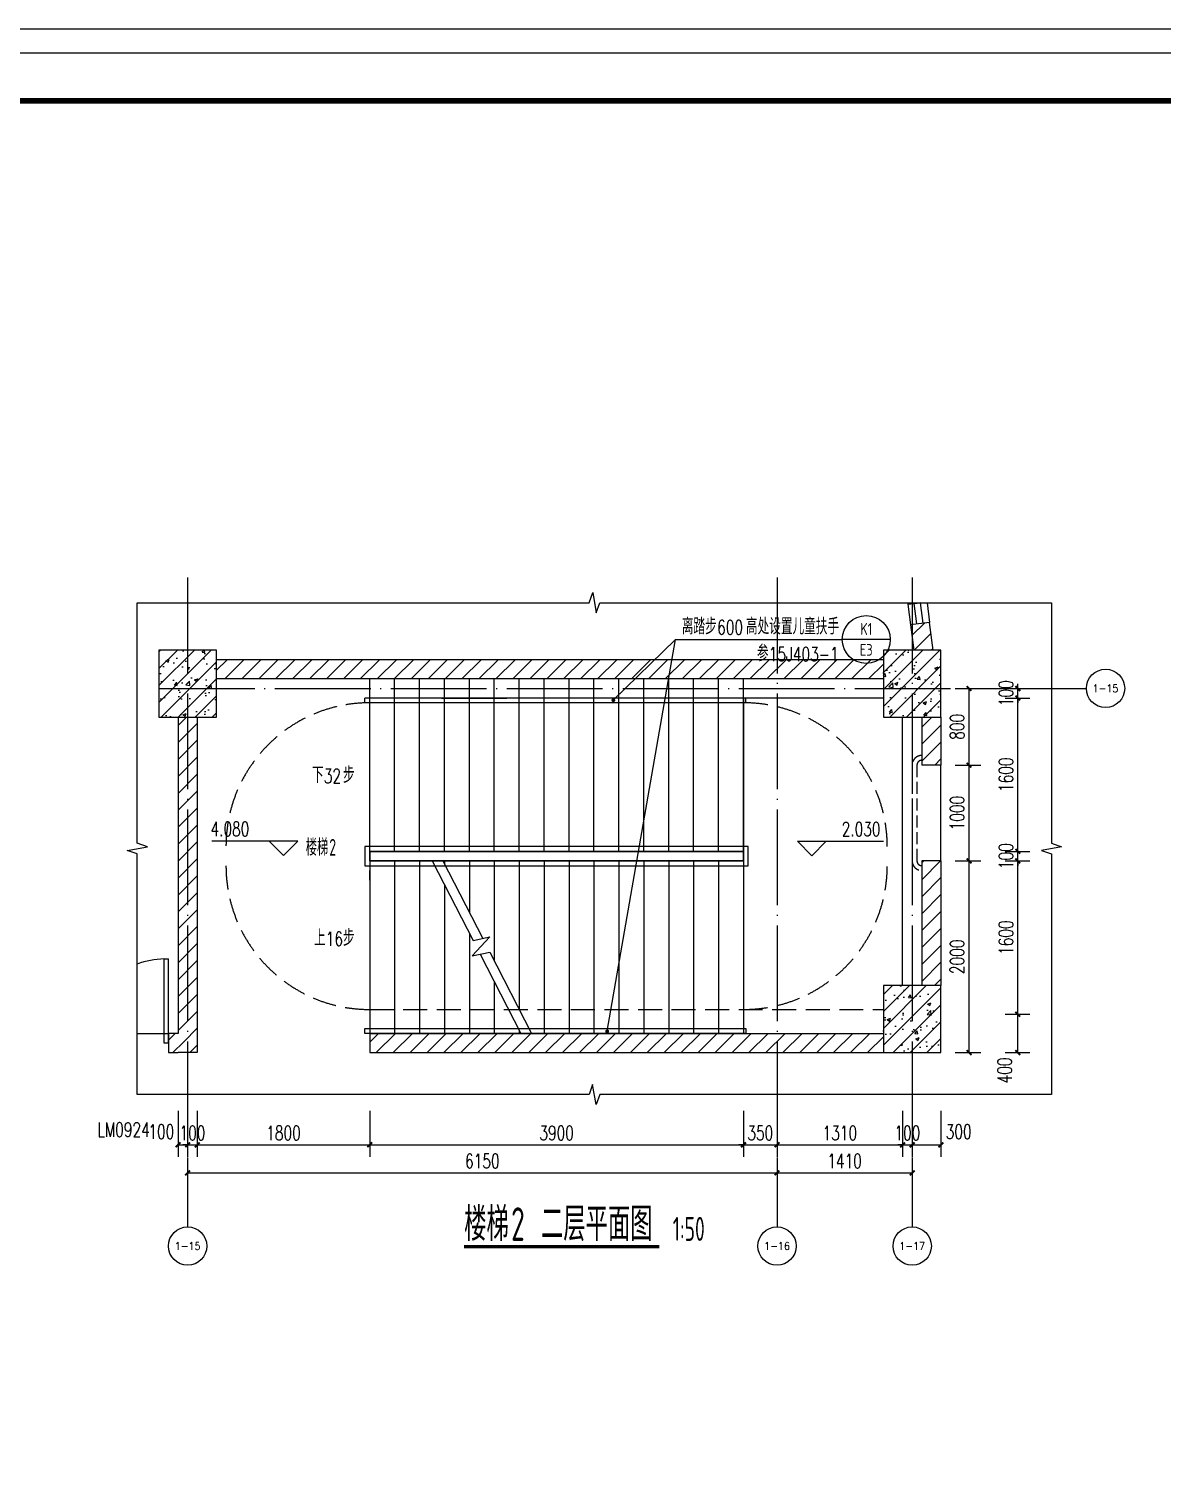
# Model space of a CAD drawing. Header units: millimetres. Extents: x -1048436 to -185795, y -983427 to 400387.
# Drawn here: x -566095 to -554272, y -673750 to -658650 of the extents above; entities that cross this region are included whole.
import ezdxf
from ezdxf.enums import TextEntityAlignment as Align

# ---------------------------------------------------------------- set-up
doc = ezdxf.new("R2010")
doc.units = ezdxf.units.MM
doc.header["$LTSCALE"] = 500
for name, pattern in [('( Dashed )', [0.75, 0.5, -0.25]), ('DASH', [0.35, 0.25, -0.1]), ('DOTE', [2.42, 2, -0.2, 0.02, -0.2])]:
    doc.linetypes.add(name, pattern=pattern)
for name, color, linetype in [('C-SHET-TTLB', 11, 'Continuous'), ('COLUMN', 254, 'Continuous'), ('DIM_LEAD', 3, 'Continuous'), ('DIM_SYMB', 3, 'Continuous'), ('PUB_DIM', 3, 'Continuous'), ('PUB_HATCH', 8, 'Continuous'), ('PUB_TEXT', 7, 'Continuous'), ('STAIR', 2, 'Continuous'), ('WINDOW', 4, 'Continuous'), ('建-填充', 9, 'Continuous'), ('建-墙', 254, 'Continuous'), ('建-文字', 4, 'Continuous'), ('建-楼梯-扶手栏杆', 3, 'Continuous'), ('建-符号', 13, 'Continuous'), ('建-符号-门编号', 13, 'Continuous'), ('建-轴线', 16, 'DOTE'), ('建-门扇', 32, 'Continuous')]:
    doc.layers.add(name, color=color, linetype=linetype)
doc.styles.add('_TCH_AXIS', font='COMPLEX', dxfattribs={"bigfont": 'GBCBIG'})
doc.styles.add('_TCH_DIM', font='SIMPLEX', dxfattribs={"bigfont": 'GBCBIG'})
doc.styles.add('_TCH_DIM_T3', font='SIMPLEX', dxfattribs={"width": 0.705882, "bigfont": 'GBCBIG'})
doc.styles.add('_TCH_WINDOW', font='SIMPLEX', dxfattribs={"height": 3.5, "bigfont": 'GBCBIG'})
doc.styles.add('ECADI', font='hzs.shx', dxfattribs={"width": 0.7, "bigfont": 'hztxt.shx'})
doc.styles.add('XD2008', font='xd-hzs.shx', dxfattribs={"width": 0.7, "bigfont": 'xd-hztxt.shx'})
doc.dimstyles.new('_TCH_ARCH&&50', dxfattribs={"dimtxt": 148.75, "dimasz": 50, "dimexe": 125, "dimexo": 150, "dimgap": 50, "dimtad": 1, "dimdec": 0, "dimzin": 0, "dimdsep": 46, "dimtxsty": '_TCH_DIM_T3', "dimblk": 'ARCHTICK', "dimcen": 0.09, "dimclrt": 7, "dimazin": 2, "dimtfac": 1, "dimtdec": 0, "dimtix": 1, "dimtmove": 2, "dimatfit": 3, "dimldrblk": 'ARCHTICK', "dimfxl": 1, "dimtolj": 1, "dimtzin": 0, "dimarcsym": 0})
pattern_1 = [(45, (0, 89.76), (-88.388383, 88.388383), [])]
pattern_2 = [(45, (0, 0), (-88.388348, 88.388348), []), (50, (0, 0), (358.63009, -31.37607), [37.5, -412.5]), (355, (0, 0), (-69.37567, 376.09607), [30, -330]), (100.4514, (29.9, -2.6), (289.25469, 344.71977), [31.8701, -350.57106]), (46.1842, (0, 100), (533.62052, -82.7595), [56.25, -618.75]), (96.6356, (44.47, 93.1), (467.33135, 487.05894), [47.80514, -525.8565]), (351.1842, (0, 100), (467.33097, 487.0593), [45, -495]), (21, (50, 75), (298.45353, -201.30945), [37.5, -412.5]), (326, (50, 75), (121.65767, 362.57502), [30, -330]), (71.4514, (74.87, 58.22), (420.11131, 161.26525), [31.8701, -350.57106]), (37.5, (0, 0), (6.079928, 166.446927), [0, -326, 0, -335, 0, -331.25]), (7.5, (0, 0), (131.53477, 197.205856), [0, -191, 0, -318.5, 0, -126.25]), (327.5, (-111.5, 0), (266.911218, -11.277436), [0, -125, 0, -390, 0, -517.5]), (317.5, (-161.5, 0), (291.593085, 50.05249), [0, -162.5, 0, -259, 0, -367.5])]

# ---------------------------------------------------------------- blocks, each defined once
blk = doc.blocks.new('集团图框A1')
at = {"layer": 'C-SHET-TTLB'}
for points in [[(1095.85, -95.53), (1095.85, -699.53), (244.85, -699.53), (244.85, -95.53)], [(1090.85, -100.53), (1090.85, -694.53), (249.85, -694.53), (249.85, -100.53)]]:
    blk.add_lwpolyline(points, close=True, dxfattribs=at)
at = {"layer": 'C-SHET-TTLB', "const_width": 1.2}
blk.add_lwpolyline([(268.25, -110.53), (1080.85, -110.53), (1080.85, -684.53), (268.25, -684.53)], close=True, dxfattribs=at)
at = {"color": 2, "style": 'ECADI', "width": 0.7}
for tag, p in [('序号1', (1009.72, -381.88)), ('记要1', (1037.92, -381.9)), ('日期1', (1073.26, -381.71)), ('序号2', (1009.72, -387.77)), ('记要2', (1037.92, -387.79)), ('日期2', (1073.26, -387.6)), ('序号3', (1009.72, -393.63)), ('记要3', (1037.92, -393.65)), ('日期3', (1073.26, -393.46)), ('序号4', (1009.72, -399.51)), ('记要4', (1037.92, -399.53)), ('日期4', (1073.26, -399.35)), ('合作设计单位', (1042.53, -542.75)), ('审定人', (1041.84, -561.74)), ('审核人', (1041.84, -571.23)), ('设计总负责人', (1041.84, -580.99)), ('专业负责人', (1041.84, -591.72)), ('校对人', (1041.84, -601.96)), ('设计人', (1041.84, -611.83)), ('建设单位上', (1044.38, -619.93)), ('建设单位中', (1044.38, -623.89)), ('建设单位下', (1044.38, -627.74)), ('项目名称上', (1044.35, -632.3)), ('项目名称中', (1044.35, -636.38)), ('项目名称下', (1044.35, -640.33)), ('子项', (1043.59, -646.93)), ('图名上', (1044.47, -653.59)), ('图名中', (1044.47, -657.5)), ('图名下', (1044.47, -661.62)), ('工程编号', (1027.1, -667.58)), ('阶段', (1063.92, -667.61)), ('比例', (1025.96, -674.19)), ('专业', (1063.72, -673.97)), ('日期', (1026.1, -680.73)), ('图别、图号', (1066.05, -680.84))]:
    blk.add_attdef(tag, text='', height=3.5, dxfattribs=at).set_placement(p, align=Align.MIDDLE)
blk = doc.blocks.new('A1')
blk.add_blockref('集团图框A1', (-609654.51, -640037.88))
blk = doc.blocks.new('_ArchTick')
at = {"color": 0, "linetype": 'ByBlock', "const_width": 0.4}
blk.add_lwpolyline([(-0.5, -0.5), (0.5, 0.5)], dxfattribs=at)
blk = doc.blocks.new('*D256')
at = {"layer": 'Defpoints', "color": 0, "transparency": 16777216}
for p in [(-556579, -665532), (-556286, -665532), (-556579, -666332)]:
    blk.add_point(p, dxfattribs=at)
at = {"layer": 'PUB_DIM', "color": 0, "lineweight": -2, "transparency": 16777216}
for p, q in [((-556429, -665532), (-556161, -665532)), ((-556286, -666332), (-556286, -665532)), ((-556429, -666332), (-556161, -666332))]:
    blk.add_line(p, q, dxfattribs=at)
at = {"layer": 'PUB_DIM', "color": 0, "lineweight": -2, "transparency": 16777216, "xscale": 50, "yscale": 50, "zscale": 50}
for p, rotation in [((-556286, -665532), 90), ((-556286, -666332), 270)]:
    blk.add_blockref('_ArchTick', p, dxfattribs=dict(at, rotation=rotation))
at = {"layer": 'PUB_DIM', "color": 7, "transparency": 16777216, "insert": (-556410, -665932), "char_height": 148.8, "attachment_point": 5, "rotation": 90, "style": '_TCH_DIM_T3'}
blk.add_mtext('\\A1;800', dxfattribs=at)
blk = doc.blocks.new('*D257')
at = {"layer": 'Defpoints', "color": 0, "transparency": 16777216}
for p in [(-556579, -666332), (-556286, -666332), (-556579, -667332)]:
    blk.add_point(p, dxfattribs=at)
at = {"layer": 'PUB_DIM', "color": 0, "lineweight": -2, "transparency": 16777216}
for p, q in [((-556429, -666332), (-556161, -666332)), ((-556286, -667332), (-556286, -666332)), ((-556429, -667332), (-556161, -667332))]:
    blk.add_line(p, q, dxfattribs=at)
at = {"layer": 'PUB_DIM', "color": 0, "lineweight": -2, "transparency": 16777216, "xscale": 50, "yscale": 50, "zscale": 50}
for p, rotation in [((-556286, -666332), 90), ((-556286, -667332), 270)]:
    blk.add_blockref('_ArchTick', p, dxfattribs=dict(at, rotation=rotation))
at = {"layer": 'PUB_DIM', "color": 7, "transparency": 16777216, "insert": (-556410, -666832), "char_height": 148.8, "attachment_point": 5, "rotation": 90, "style": '_TCH_DIM_T3'}
blk.add_mtext('\\A1;1000', dxfattribs=at)
blk = doc.blocks.new('*D258')
at = {"layer": 'Defpoints', "color": 0, "transparency": 16777216}
for p in [(-556579, -667332), (-556286, -667332), (-556579, -669332)]:
    blk.add_point(p, dxfattribs=at)
at = {"layer": 'PUB_DIM', "color": 0, "lineweight": -2, "transparency": 16777216}
for p, q in [((-556429, -667332), (-556161, -667332)), ((-556286, -669332), (-556286, -667332)), ((-556429, -669332), (-556161, -669332))]:
    blk.add_line(p, q, dxfattribs=at)
at = {"layer": 'PUB_DIM', "color": 0, "lineweight": -2, "transparency": 16777216, "xscale": 50, "yscale": 50, "zscale": 50}
for p, rotation in [((-556286, -667332), 90), ((-556286, -669332), 270)]:
    blk.add_blockref('_ArchTick', p, dxfattribs=dict(at, rotation=rotation))
at = {"layer": 'PUB_DIM', "color": 7, "transparency": 16777216, "insert": (-556410, -668332), "char_height": 148.8, "attachment_point": 5, "rotation": 90, "style": '_TCH_DIM_T3'}
blk.add_mtext('\\A1;2000', dxfattribs=at)
blk = doc.blocks.new('*D2643')
at = {"layer": 'Defpoints', "color": 0, "transparency": 16777216}
for p in [(-564439, -670361), (-558289, -670361), (-558289, -670587)]:
    blk.add_point(p, dxfattribs=at)
at = {"layer": 'PUB_DIM', "color": 0, "lineweight": -2, "transparency": 16777216}
for p, q in [((-564439, -670511), (-564439, -670712)), ((-564439, -670587), (-558289, -670587)), ((-558289, -670511), (-558289, -670712))]:
    blk.add_line(p, q, dxfattribs=at)
at = {"layer": 'PUB_DIM', "color": 0, "lineweight": -2, "transparency": 16777216, "xscale": 50, "yscale": 50, "zscale": 50, "rotation": 180}
blk.add_blockref('_ArchTick', (-564439, -670587), dxfattribs=at)
at = {"layer": 'PUB_DIM', "color": 0, "lineweight": -2, "transparency": 16777216, "xscale": 50, "yscale": 50, "zscale": 50}
blk.add_blockref('_ArchTick', (-558289, -670587), dxfattribs=at)
at = {"layer": 'PUB_DIM', "color": 7, "transparency": 16777216, "insert": (-561364, -670463), "char_height": 148.8, "attachment_point": 5, "style": '_TCH_DIM_T3'}
blk.add_mtext('\\A1;6150', dxfattribs=at)
blk = doc.blocks.new('*D2644')
at = {"layer": 'Defpoints', "color": 0, "transparency": 16777216}
for p in [(-558289, -670361), (-556879, -670361), (-556879, -670587)]:
    blk.add_point(p, dxfattribs=at)
at = {"layer": 'PUB_DIM', "color": 0, "lineweight": -2, "transparency": 16777216}
for p, q in [((-558289, -670511), (-558289, -670712)), ((-558289, -670587), (-556879, -670587)), ((-556879, -670511), (-556879, -670712))]:
    blk.add_line(p, q, dxfattribs=at)
at = {"layer": 'PUB_DIM', "color": 0, "lineweight": -2, "transparency": 16777216, "xscale": 50, "yscale": 50, "zscale": 50, "rotation": 180}
blk.add_blockref('_ArchTick', (-558289, -670587), dxfattribs=at)
at = {"layer": 'PUB_DIM', "color": 0, "lineweight": -2, "transparency": 16777216, "xscale": 50, "yscale": 50, "zscale": 50}
blk.add_blockref('_ArchTick', (-556879, -670587), dxfattribs=at)
at = {"layer": 'PUB_DIM', "color": 7, "transparency": 16777216, "insert": (-557584, -670463), "char_height": 148.8, "attachment_point": 5, "style": '_TCH_DIM_T3'}
blk.add_mtext('\\A1;1410', dxfattribs=at)
blk = doc.blocks.new('*D2645')
at = {"layer": 'Defpoints', "color": 0, "transparency": 16777216}
for p in [(-564539, -669788), (-564439, -669788), (-564439, -670294)]:
    blk.add_point(p, dxfattribs=at)
at = {"layer": 'PUB_DIM', "color": 0, "lineweight": -2, "transparency": 16777216}
for p, q in [((-564539, -669938), (-564539, -670419)), ((-564439, -669938), (-564439, -670419)), ((-564539, -670294), (-564439, -670294))]:
    blk.add_line(p, q, dxfattribs=at)
at = {"layer": 'PUB_DIM', "color": 0, "lineweight": -2, "transparency": 16777216, "xscale": 50, "yscale": 50, "zscale": 50, "rotation": 180}
blk.add_blockref('_ArchTick', (-564539, -670294), dxfattribs=at)
at = {"layer": 'PUB_DIM', "color": 0, "lineweight": -2, "transparency": 16777216, "xscale": 50, "yscale": 50, "zscale": 50}
blk.add_blockref('_ArchTick', (-564439, -670294), dxfattribs=at)
at = {"layer": 'PUB_DIM', "color": 7, "transparency": 16777216, "insert": (-564714, -670157), "char_height": 148.8, "attachment_point": 5, "style": '_TCH_DIM_T3'}
blk.add_mtext('\\A1;100', dxfattribs=at)
blk = doc.blocks.new('*D2646')
at = {"layer": 'Defpoints', "color": 0, "transparency": 16777216}
for p in [(-564439, -669788), (-564339, -669788), (-564339, -670294)]:
    blk.add_point(p, dxfattribs=at)
at = {"layer": 'PUB_DIM', "color": 0, "lineweight": -2, "transparency": 16777216}
for p, q in [((-564439, -669938), (-564439, -670419)), ((-564339, -669938), (-564339, -670419)), ((-564439, -670294), (-564489, -670294)), ((-564439, -670294), (-564339, -670294)), ((-564339, -670294), (-564289, -670294))]:
    blk.add_line(p, q, dxfattribs=at)
at = {"layer": 'PUB_DIM', "color": 0, "lineweight": -2, "transparency": 16777216, "xscale": 50, "yscale": 50, "zscale": 50}
blk.add_blockref('_ArchTick', (-564439, -670294), dxfattribs=at)
at = {"layer": 'PUB_DIM', "color": 0, "lineweight": -2, "transparency": 16777216, "xscale": 50, "yscale": 50, "zscale": 50, "rotation": 180}
blk.add_blockref('_ArchTick', (-564339, -670294), dxfattribs=at)
at = {"layer": 'PUB_DIM', "color": 7, "transparency": 16777216, "insert": (-564389, -670170), "char_height": 148.8, "attachment_point": 5, "style": '_TCH_DIM_T3'}
blk.add_mtext('\\A1;100', dxfattribs=at)
blk = doc.blocks.new('*D2647')
at = {"layer": 'Defpoints', "color": 0, "transparency": 16777216}
for p in [(-564339, -669788), (-562539, -669788), (-562539, -670294)]:
    blk.add_point(p, dxfattribs=at)
at = {"layer": 'PUB_DIM', "color": 0, "lineweight": -2, "transparency": 16777216}
for p, q in [((-564339, -669938), (-564339, -670419)), ((-562539, -669938), (-562539, -670419)), ((-564339, -670294), (-562539, -670294))]:
    blk.add_line(p, q, dxfattribs=at)
at = {"layer": 'PUB_DIM', "color": 0, "lineweight": -2, "transparency": 16777216, "xscale": 50, "yscale": 50, "zscale": 50, "rotation": 180}
blk.add_blockref('_ArchTick', (-564339, -670294), dxfattribs=at)
at = {"layer": 'PUB_DIM', "color": 0, "lineweight": -2, "transparency": 16777216, "xscale": 50, "yscale": 50, "zscale": 50}
blk.add_blockref('_ArchTick', (-562539, -670294), dxfattribs=at)
at = {"layer": 'PUB_DIM', "color": 7, "transparency": 16777216, "insert": (-563439, -670170), "char_height": 148.8, "attachment_point": 5, "style": '_TCH_DIM_T3'}
blk.add_mtext('\\A1;1800', dxfattribs=at)
blk = doc.blocks.new('*D2648')
at = {"layer": 'Defpoints', "color": 0, "transparency": 16777216}
for p in [(-562539, -669788), (-558639, -669788), (-558639, -670294)]:
    blk.add_point(p, dxfattribs=at)
at = {"layer": 'PUB_DIM', "color": 0, "lineweight": -2, "transparency": 16777216}
for p, q in [((-562539, -669938), (-562539, -670419)), ((-558639, -669938), (-558639, -670419)), ((-562539, -670294), (-558639, -670294))]:
    blk.add_line(p, q, dxfattribs=at)
at = {"layer": 'PUB_DIM', "color": 0, "lineweight": -2, "transparency": 16777216, "xscale": 50, "yscale": 50, "zscale": 50, "rotation": 180}
blk.add_blockref('_ArchTick', (-562539, -670294), dxfattribs=at)
at = {"layer": 'PUB_DIM', "color": 0, "lineweight": -2, "transparency": 16777216, "xscale": 50, "yscale": 50, "zscale": 50}
blk.add_blockref('_ArchTick', (-558639, -670294), dxfattribs=at)
at = {"layer": 'PUB_DIM', "color": 7, "transparency": 16777216, "insert": (-560589, -670170), "char_height": 148.8, "attachment_point": 5, "style": '_TCH_DIM_T3'}
blk.add_mtext('\\A1;3900', dxfattribs=at)
blk = doc.blocks.new('*D2649')
at = {"layer": 'Defpoints', "color": 0, "transparency": 16777216}
for p in [(-558639, -669788), (-558289, -669788), (-558289, -670294)]:
    blk.add_point(p, dxfattribs=at)
at = {"layer": 'PUB_DIM', "color": 0, "lineweight": -2, "transparency": 16777216}
for p, q in [((-558639, -669938), (-558639, -670419)), ((-558289, -669938), (-558289, -670419)), ((-558639, -670294), (-558689, -670294)), ((-558639, -670294), (-558289, -670294)), ((-558289, -670294), (-558239, -670294))]:
    blk.add_line(p, q, dxfattribs=at)
at = {"layer": 'PUB_DIM', "color": 0, "lineweight": -2, "transparency": 16777216, "xscale": 50, "yscale": 50, "zscale": 50}
blk.add_blockref('_ArchTick', (-558639, -670294), dxfattribs=at)
at = {"layer": 'PUB_DIM', "color": 0, "lineweight": -2, "transparency": 16777216, "xscale": 50, "yscale": 50, "zscale": 50, "rotation": 180}
blk.add_blockref('_ArchTick', (-558289, -670294), dxfattribs=at)
at = {"layer": 'PUB_DIM', "color": 7, "transparency": 16777216, "insert": (-558464, -670170), "char_height": 148.8, "attachment_point": 5, "style": '_TCH_DIM_T3'}
blk.add_mtext('\\A1;350', dxfattribs=at)
blk = doc.blocks.new('*D2650')
at = {"layer": 'Defpoints', "color": 0, "transparency": 16777216}
for p in [(-558289, -669788), (-556979, -669788), (-556979, -670294)]:
    blk.add_point(p, dxfattribs=at)
at = {"layer": 'PUB_DIM', "color": 0, "lineweight": -2, "transparency": 16777216}
for p, q in [((-558289, -669938), (-558289, -670419)), ((-556979, -669938), (-556979, -670419)), ((-558289, -670294), (-556979, -670294))]:
    blk.add_line(p, q, dxfattribs=at)
at = {"layer": 'PUB_DIM', "color": 0, "lineweight": -2, "transparency": 16777216, "xscale": 50, "yscale": 50, "zscale": 50, "rotation": 180}
blk.add_blockref('_ArchTick', (-558289, -670294), dxfattribs=at)
at = {"layer": 'PUB_DIM', "color": 0, "lineweight": -2, "transparency": 16777216, "xscale": 50, "yscale": 50, "zscale": 50}
blk.add_blockref('_ArchTick', (-556979, -670294), dxfattribs=at)
at = {"layer": 'PUB_DIM', "color": 7, "transparency": 16777216, "insert": (-557634, -670170), "char_height": 148.8, "attachment_point": 5, "style": '_TCH_DIM_T3'}
blk.add_mtext('\\A1;1310', dxfattribs=at)
blk = doc.blocks.new('*D2651')
at = {"layer": 'Defpoints', "color": 0, "transparency": 16777216}
for p in [(-556979, -669788), (-556879, -669788), (-556879, -670294)]:
    blk.add_point(p, dxfattribs=at)
at = {"layer": 'PUB_DIM', "color": 0, "lineweight": -2, "transparency": 16777216}
for p, q in [((-556979, -669938), (-556979, -670419)), ((-556879, -669938), (-556879, -670419)), ((-556979, -670294), (-557029, -670294)), ((-556979, -670294), (-556879, -670294)), ((-556879, -670294), (-556829, -670294))]:
    blk.add_line(p, q, dxfattribs=at)
at = {"layer": 'PUB_DIM', "color": 0, "lineweight": -2, "transparency": 16777216, "xscale": 50, "yscale": 50, "zscale": 50}
blk.add_blockref('_ArchTick', (-556979, -670294), dxfattribs=at)
at = {"layer": 'PUB_DIM', "color": 0, "lineweight": -2, "transparency": 16777216, "xscale": 50, "yscale": 50, "zscale": 50, "rotation": 180}
blk.add_blockref('_ArchTick', (-556879, -670294), dxfattribs=at)
at = {"layer": 'PUB_DIM', "color": 7, "transparency": 16777216, "insert": (-556929, -670170), "char_height": 148.8, "attachment_point": 5, "style": '_TCH_DIM_T3'}
blk.add_mtext('\\A1;100', dxfattribs=at)
blk = doc.blocks.new('*D2652')
at = {"layer": 'Defpoints', "color": 0, "transparency": 16777216}
for p in [(-556879, -669788), (-556579, -669788), (-556579, -670294)]:
    blk.add_point(p, dxfattribs=at)
at = {"layer": 'PUB_DIM', "color": 0, "lineweight": -2, "transparency": 16777216}
for p, q in [((-556879, -669938), (-556879, -670419)), ((-556579, -669938), (-556579, -670419)), ((-556879, -670294), (-556579, -670294))]:
    blk.add_line(p, q, dxfattribs=at)
at = {"layer": 'PUB_DIM', "color": 0, "lineweight": -2, "transparency": 16777216, "xscale": 50, "yscale": 50, "zscale": 50, "rotation": 180}
blk.add_blockref('_ArchTick', (-556879, -670294), dxfattribs=at)
at = {"layer": 'PUB_DIM', "color": 0, "lineweight": -2, "transparency": 16777216, "xscale": 50, "yscale": 50, "zscale": 50}
blk.add_blockref('_ArchTick', (-556579, -670294), dxfattribs=at)
at = {"layer": 'PUB_DIM', "color": 7, "transparency": 16777216, "insert": (-556394, -670157), "char_height": 148.8, "attachment_point": 5, "style": '_TCH_DIM_T3'}
blk.add_mtext('\\A1;300', dxfattribs=at)
blk = doc.blocks.new('*D2653')
at = {"layer": 'Defpoints', "color": 0, "transparency": 16777216}
for p in [(-556058, -665532), (-555777, -665532), (-556058, -665632)]:
    blk.add_point(p, dxfattribs=at)
at = {"layer": 'PUB_DIM', "color": 0, "lineweight": -2, "transparency": 16777216}
for p, q in [((-555908, -665532), (-555652, -665532)), ((-555777, -665532), (-555777, -665482)), ((-555777, -665632), (-555777, -665532)), ((-555908, -665632), (-555652, -665632)), ((-555777, -665632), (-555777, -665682))]:
    blk.add_line(p, q, dxfattribs=at)
at = {"layer": 'PUB_DIM', "color": 0, "lineweight": -2, "transparency": 16777216, "xscale": 50, "yscale": 50, "zscale": 50}
for p, rotation in [((-555777, -665532), 270), ((-555777, -665632), 90)]:
    blk.add_blockref('_ArchTick', p, dxfattribs=dict(at, rotation=rotation))
at = {"layer": 'PUB_DIM', "color": 7, "transparency": 16777216, "insert": (-555901, -665582), "char_height": 148.8, "attachment_point": 5, "rotation": 90, "style": '_TCH_DIM_T3'}
blk.add_mtext('\\A1;100', dxfattribs=at)
blk = doc.blocks.new('*D2654')
at = {"layer": 'Defpoints', "color": 0, "transparency": 16777216}
for p in [(-556058, -665632), (-555777, -665632), (-556058, -667232)]:
    blk.add_point(p, dxfattribs=at)
at = {"layer": 'PUB_DIM', "color": 0, "lineweight": -2, "transparency": 16777216}
for p, q in [((-555908, -665632), (-555652, -665632)), ((-555777, -667232), (-555777, -665632)), ((-555908, -667232), (-555652, -667232))]:
    blk.add_line(p, q, dxfattribs=at)
at = {"layer": 'PUB_DIM', "color": 0, "lineweight": -2, "transparency": 16777216, "xscale": 50, "yscale": 50, "zscale": 50}
for p, rotation in [((-555777, -665632), 90), ((-555777, -667232), 270)]:
    blk.add_blockref('_ArchTick', p, dxfattribs=dict(at, rotation=rotation))
at = {"layer": 'PUB_DIM', "color": 7, "transparency": 16777216, "insert": (-555901, -666432), "char_height": 148.8, "attachment_point": 5, "rotation": 90, "style": '_TCH_DIM_T3'}
blk.add_mtext('\\A1;1600', dxfattribs=at)
blk = doc.blocks.new('*D2655')
at = {"layer": 'Defpoints', "color": 0, "transparency": 16777216}
for p in [(-556058, -667232), (-555777, -667232), (-556058, -667332)]:
    blk.add_point(p, dxfattribs=at)
at = {"layer": 'PUB_DIM', "color": 0, "lineweight": -2, "transparency": 16777216}
for p, q in [((-555908, -667232), (-555652, -667232)), ((-555777, -667232), (-555777, -667182)), ((-555777, -667332), (-555777, -667232)), ((-555908, -667332), (-555652, -667332)), ((-555777, -667332), (-555777, -667382))]:
    blk.add_line(p, q, dxfattribs=at)
at = {"layer": 'PUB_DIM', "color": 0, "lineweight": -2, "transparency": 16777216, "xscale": 50, "yscale": 50, "zscale": 50}
for p, rotation in [((-555777, -667232), 270), ((-555777, -667332), 90)]:
    blk.add_blockref('_ArchTick', p, dxfattribs=dict(at, rotation=rotation))
at = {"layer": 'PUB_DIM', "color": 7, "transparency": 16777216, "insert": (-555901, -667282), "char_height": 148.8, "attachment_point": 5, "rotation": 90, "style": '_TCH_DIM_T3'}
blk.add_mtext('\\A1;100', dxfattribs=at)
blk = doc.blocks.new('*D2656')
at = {"layer": 'Defpoints', "color": 0, "transparency": 16777216}
for p in [(-556058, -667332), (-555777, -667332), (-556058, -668932)]:
    blk.add_point(p, dxfattribs=at)
at = {"layer": 'PUB_DIM', "color": 0, "lineweight": -2, "transparency": 16777216}
for p, q in [((-555908, -667332), (-555652, -667332)), ((-555777, -668932), (-555777, -667332)), ((-555908, -668932), (-555652, -668932))]:
    blk.add_line(p, q, dxfattribs=at)
at = {"layer": 'PUB_DIM', "color": 0, "lineweight": -2, "transparency": 16777216, "xscale": 50, "yscale": 50, "zscale": 50}
for p, rotation in [((-555777, -667332), 90), ((-555777, -668932), 270)]:
    blk.add_blockref('_ArchTick', p, dxfattribs=dict(at, rotation=rotation))
at = {"layer": 'PUB_DIM', "color": 7, "transparency": 16777216, "insert": (-555901, -668132), "char_height": 148.8, "attachment_point": 5, "rotation": 90, "style": '_TCH_DIM_T3'}
blk.add_mtext('\\A1;1600', dxfattribs=at)
blk = doc.blocks.new('*D2657')
at = {"layer": 'Defpoints', "color": 0, "transparency": 16777216}
for p in [(-556058, -668932), (-555777, -668932), (-556058, -669332)]:
    blk.add_point(p, dxfattribs=at)
at = {"layer": 'PUB_DIM', "color": 0, "lineweight": -2, "transparency": 16777216}
for p, q in [((-555908, -668932), (-555652, -668932)), ((-555777, -669332), (-555777, -668932)), ((-555908, -669332), (-555652, -669332))]:
    blk.add_line(p, q, dxfattribs=at)
at = {"layer": 'PUB_DIM', "color": 0, "lineweight": -2, "transparency": 16777216, "xscale": 50, "yscale": 50, "zscale": 50}
for p, rotation in [((-555777, -668932), 90), ((-555777, -669332), 270)]:
    blk.add_blockref('_ArchTick', p, dxfattribs=dict(at, rotation=rotation))
at = {"layer": 'PUB_DIM', "color": 7, "transparency": 16777216, "insert": (-555914, -669517), "char_height": 148.8, "attachment_point": 5, "rotation": 90, "style": '_TCH_DIM_T3'}
blk.add_mtext('\\A1;400', dxfattribs=at)

msp = doc.modelspace()

# ---------------------------------------------------------------- hatches: boundary and pattern name
at = {"layer": 'PUB_HATCH'}
h = msp.add_hatch(dxfattribs=at)
h.set_pattern_fill('钢筋混凝土', color=256, scale=50, style=0)
h.set_pattern_definition(pattern_2)
h.paths.add_polyline_path([(-564739.1, -665131.5), (-564739.1, -665831.5), (-564139.1, -665831.5), (-564139.1, -665131.5)])
h = msp.add_hatch(dxfattribs=at)
h.set_pattern_fill('钢筋混凝土', color=256, scale=50, style=0)
h.set_pattern_definition(pattern_2)
h.paths.add_polyline_path([(-557179.1, -665131.2), (-557179.1, -665831.2), (-556579.1, -665831.2), (-556579.1, -665131.2)])
h = msp.add_hatch(dxfattribs=at)
h.set_pattern_fill('钢筋混凝土', color=256, scale=50, style=0)
h.set_pattern_definition(pattern_2)
h.paths.add_polyline_path([(-557179.1, -668631.5), (-557179.1, -669331.5), (-556579.1, -669331.5), (-556579.1, -668631.5)])
at = {"layer": '建-填充'}
h = msp.add_hatch(dxfattribs=at)
h.set_pattern_fill('普通砖', color=256, scale=50, style=0)
h.set_pattern_definition(pattern_1)
h.paths.add_polyline_path([(-556925.2, -664636.7), (-556923.1, -664653.2), (-556793, -664636.7)])
h = msp.add_hatch(dxfattribs=at)
h.set_pattern_fill('普通砖', color=256, scale=50, style=0)
h.set_pattern_definition(pattern_1)
h.paths.add_polyline_path([(-556862.3, -665131.2), (-556660.7, -665131.2), (-556697.4, -664842.1), (-556895.8, -664867.3)])
h = msp.add_hatch(dxfattribs=at)
h.set_pattern_fill('普通砖', color=256, scale=50, style=0)
h.set_pattern_definition(pattern_1)
h.paths.add_polyline_path([(-564139.1, -665231.5), (-564139.1, -665431.5), (-557179.1, -665431.5), (-557179.1, -665231.5)])
h = msp.add_hatch(dxfattribs=at)
h.set_pattern_fill('普通砖', color=256, scale=50, style=0)
h.set_pattern_definition(pattern_1)
h.paths.add_polyline_path([(-564339.2, -665831.5), (-564539.2, -665831.5), (-564539.2, -669131.5), (-564472.5, -669231.5), (-564339.2, -669231.5)])
h = msp.add_hatch(dxfattribs=at)
h.set_pattern_fill('普通砖', color=256, scale=50, style=0)
h.set_pattern_definition(pattern_1)
h.paths.add_polyline_path([(-556579.1, -665831.2), (-556779.1, -665831.2), (-556779.1, -666331.2), (-556579.1, -666331.2)])
h = msp.add_hatch(dxfattribs=at)
h.set_pattern_fill('普通砖', color=256, scale=50, style=0)
h.set_pattern_definition(pattern_1)
h.paths.add_polyline_path([(-556779.1, -668631.5), (-556579.1, -668631.5), (-556579.1, -667331.2), (-556779.1, -667331.2)])
h = msp.add_hatch(dxfattribs=at)
h.set_pattern_fill('普通砖', color=256, scale=50, style=0)
h.set_pattern_definition(pattern_1)
h.paths.add_polyline_path([(-564539.2, -669131.5), (-564639.2, -669131.5), (-564639.2, -669331.5), (-564539.2, -669331.5), (-564472.5, -669231.5)])
h = msp.add_hatch(dxfattribs=at)
h.set_pattern_fill('普通砖', color=256, scale=50, style=0)
h.set_pattern_definition(pattern_1)
h.paths.add_polyline_path([(-564472.5, -669231.5), (-564539.2, -669331.5), (-564339.2, -669331.5), (-564339.2, -669231.5)])
h = msp.add_hatch(dxfattribs=at)
h.set_pattern_fill('普通砖', color=256, scale=50, style=0)
h.set_pattern_definition(pattern_1)
h.paths.add_polyline_path([(-557179.1, -669331.5), (-557179.1, -669131.5), (-562539.1, -669131.5), (-562539.1, -669331.5)])

# ---------------------------------------------------------------- linework, layer by layer
msp.add_line((-556579.1, -667331.2), (-556579.1, -666331.2))
at = {"layer": 'COLUMN'}
for p, q in [((-564739.1, -665131.5), (-564739.1, -665831.5)), ((-564139.1, -665131.5), (-564739.1, -665131.5)), ((-564139.1, -665831.5), (-564139.1, -665131.5)), ((-557179.1, -665131.2), (-557179.1, -665831.2)), ((-556579.1, -665131.2), (-557179.1, -665131.2)), ((-556579.1, -665831.2), (-556579.1, -665131.2)), ((-564739.1, -665831.5), (-564139.1, -665831.5)), ((-557179.1, -665831.2), (-556579.1, -665831.2)), ((-557179.1, -668631.5), (-557179.1, -669331.5)), ((-556579.1, -668631.5), (-557179.1, -668631.5)), ((-556579.1, -669331.5), (-556579.1, -668631.5)), ((-557179.1, -669331.5), (-556579.1, -669331.5))]:
    msp.add_line(p, q, dxfattribs=at)
at = {"layer": 'DIM_LEAD'}
for p, q in [((-560061.2, -669109.3), (-559348.9, -665020.9)), ((-559997.3, -665655.2), (-559348.9, -665020.9)), ((-559348.9, -665020.9), (-557608.2, -665020.9))]:
    msp.add_line(p, q, dxfattribs=at)
at = {"layer": 'DIM_LEAD', "const_width": 20}
for points in [[(-560004.4, -665662.2, 1), (-559990.1, -665648.2, 1)], [(-560062.9, -669119.2, 1), (-560059.5, -669099.5, 1)]]:
    msp.add_lwpolyline(points, format="xyb", close=True, dxfattribs=at)
at = {"layer": 'DIM_SYMB'}
for points in [[(-562669.1, -666431.5, 0, 0, 0), (-557839.1, -666431.5, 0, 0, 0), (-557839.1, -668131.5, 0, 0, 0), (-561089.1, -668131.5, 40, 0, 0), (-561239.1, -668131.5, 0, 0, 0)], [(-562669.1, -668131.5, 0, 0, 0), (-561649.1, -668131.5, 40, 0, 0), (-561499.1, -668131.5, 0, 0, 0)]]:
    msp.add_lwpolyline(points, format="xyseb", dxfattribs=at)
at = {"layer": 'PUB_HATCH', "color": 8, "linetype": 'DASH', "ltscale": 2}
msp.add_line((-562539.1, -668881.5), (-557179.1, -668881.5), dxfattribs=at)
for centre, start, end in [((-562539.1, -667181.5), 90, 180), ((-558639.1, -667181.5), 0, 90), ((-562539.1, -667381.5), 180, 270), ((-558639.1, -667381.5), 270, 0)]:
    msp.add_arc(centre, 1500, start, end, dxfattribs=at)
at = {"layer": 'STAIR', "linetype": '( Dashed )'}
for p, q in [((-558639.1, -665431.5), (-562539.1, -665431.5)), ((-562539.1, -665632.6), (-562539.1, -665431.5)), ((-562279.1, -665632.6), (-562279.1, -665431.5)), ((-562019.1, -665632.6), (-562019.1, -665431.5)), ((-561759.1, -665632.6), (-561759.1, -665431.5)), ((-561499.1, -665632.6), (-561499.1, -665431.5)), ((-561239.1, -665632.6), (-561239.1, -665431.5)), ((-560979.1, -665632.6), (-560979.1, -665431.5)), ((-560719.1, -665632.6), (-560719.1, -665431.5)), ((-560459.1, -665632.6), (-560459.1, -665431.5)), ((-560199.1, -665632.6), (-560199.1, -665431.5)), ((-559939.1, -665632.6), (-559939.1, -665431.5)), ((-559679.1, -665632.6), (-559679.1, -665431.5)), ((-559419.1, -665632.6), (-559419.1, -665431.5)), ((-559159.1, -665632.6), (-559159.1, -665431.5)), ((-558899.1, -665632.6), (-558899.1, -665431.5)), ((-558639.1, -665632.6), (-558639.1, -665431.5)), ((-558639.1, -665632.6), (-562539.1, -665632.6))]:
    msp.add_line(p, q, dxfattribs=at)
at = {"layer": 'STAIR'}
for p, q in [((-558614.1, -665631.5), (-562589.1, -665631.5)), ((-562589.1, -665681.5), (-562589.1, -665631.5)), ((-558614.1, -665681.5), (-562589.1, -665681.5)), ((-558639.1, -665631.5), (-562539.1, -665631.5)), ((-562539.1, -667231.5), (-562539.1, -665631.5)), ((-562279.1, -667231.5), (-562279.1, -665631.5)), ((-562019.1, -667231.5), (-562019.1, -665631.5)), ((-561759.1, -667231.5), (-561759.1, -665631.5)), ((-561499.1, -667231.5), (-561499.1, -665631.5)), ((-561239.1, -667231.5), (-561239.1, -665631.5)), ((-560979.1, -667231.5), (-560979.1, -665631.5)), ((-560719.1, -667231.5), (-560719.1, -665631.5)), ((-560459.1, -667231.5), (-560459.1, -665631.5)), ((-560199.1, -667231.5), (-560199.1, -665631.5)), ((-559939.1, -667231.5), (-559939.1, -665631.5)), ((-559679.1, -667231.5), (-559679.1, -665631.5)), ((-559419.1, -667231.5), (-559419.1, -665631.5)), ((-559159.1, -667231.5), (-559159.1, -665631.5)), ((-558899.1, -667231.5), (-558899.1, -665631.5)), ((-558639.1, -667231.5), (-558639.1, -665631.5)), ((-557179.1, -665631.5), (-558639.1, -665631.5)), ((-558639.1, -665631.5), (-558639.1, -669131.5)), ((-558614.1, -665681.5), (-558614.1, -665631.5)), ((-556979.1, -668631.5), (-556979.1, -665831.2)), ((-562589.1, -667181.5), (-562589.1, -667381.5)), ((-558589.1, -667181.5), (-562589.1, -667181.5)), ((-562589.1, -667181.5), (-562589.1, -667381.5)), ((-558589.1, -667181.5), (-562589.1, -667181.5)), ((-558639.1, -667231.5), (-562539.1, -667231.5)), ((-562539.1, -667231.5), (-562539.1, -667331.5)), ((-558639.1, -667231.5), (-562539.1, -667231.5)), ((-562539.1, -667231.5), (-562539.1, -667331.5)), ((-558639.1, -667231.5), (-562539.1, -667231.5)), ((-558639.1, -667331.5), (-558639.1, -667231.5)), ((-558639.1, -667331.5), (-558639.1, -667231.5)), ((-558589.1, -667381.5), (-558589.1, -667181.5)), ((-558589.1, -667381.5), (-558589.1, -667181.5)), ((-562589.1, -667381.5), (-558589.1, -667381.5)), ((-562589.1, -667381.5), (-558589.1, -667381.5)), ((-562539.1, -667331.5), (-558639.1, -667331.5)), ((-562539.1, -667331.5), (-561887.2, -667331.5)), ((-562539.1, -667331.5), (-562539.1, -669131.5)), ((-562539.1, -667331.5), (-558639.1, -667331.5)), ((-562279.1, -667331.5), (-562279.1, -669131.5)), ((-562019.1, -667331.5), (-562019.1, -669131.5)), ((-561887.2, -667331.5), (-561460.7, -668162.5)), ((-561774.8, -667331.5), (-558639.1, -667331.5)), ((-561774.8, -667331.5), (-561359.5, -668140.7)), ((-561759.1, -667331.5), (-561759.1, -667362.1)), ((-561499.1, -667331.5), (-561499.1, -667868.7)), ((-561239.1, -667331.5), (-561239.1, -668375.3)), ((-560979.1, -667331.5), (-560979.1, -668881.9)), ((-560719.1, -667331.5), (-560719.1, -669131.5)), ((-560459.1, -667331.5), (-560459.1, -669131.5)), ((-560199.1, -667331.5), (-560199.1, -669131.5)), ((-559939.1, -667331.5), (-559939.1, -669131.5)), ((-559679.1, -667331.5), (-559679.1, -669131.5)), ((-559419.1, -667331.5), (-559419.1, -669131.5)), ((-559159.1, -667331.5), (-559159.1, -669131.5)), ((-558899.1, -667331.5), (-558899.1, -669131.5)), ((-558639.1, -667331.5), (-558639.1, -669131.5)), ((-562539.1, -667531.5), (-562539.1, -667431.5)), ((-561759.1, -667581.1), (-561759.1, -669131.5)), ((-561499.1, -668087.7), (-561499.1, -669131.5)), ((-561286.3, -668124.9), (-561469.2, -668322.1)), ((-561460.7, -668162.5), (-561286.3, -668124.9)), ((-561469.2, -668322.1), (-561286.6, -668282.8)), ((-561387.8, -668304.6), (-560963.4, -669131.5)), ((-561286.6, -668282.8), (-560851, -669131.5)), ((-561239.1, -668594.3), (-561239.1, -669131.5)), ((-562539.1, -669131.5), (-560963.4, -669131.5)), ((-560979.1, -669100.9), (-560979.1, -669131.5)), ((-560851, -669131.5), (-558639.1, -669131.5)), ((-558639.1, -669131.5), (-557179.1, -669131.5))]:
    msp.add_line(p, q, dxfattribs=at)
at = {"layer": 'STAIR', "linetype": 'Continuous'}
msp.add_line((-561789.4, -665631.5), (-561110.1, -665631.5), dxfattribs=at)
at = {"layer": 'STAIR'}
for points in [[(-558589.1, -667181.5), (-562589.1, -667181.5), (-562589.1, -667381.5), (-558589.1, -667381.5)], [(-562539.1, -667231.5), (-558639.1, -667231.5), (-558639.1, -667331.5), (-562539.1, -667331.5)], [(-562589.1, -669081.5), (-558614.1, -669081.5), (-558614.1, -669131.5), (-562589.1, -669131.5)]]:
    msp.add_lwpolyline(points, close=True, dxfattribs=at)
at = {"layer": 'WINDOW'}
for p, q in [((-556793, -664636.7), (-556923.1, -664653.2)), ((-556923.1, -664653.2), (-556895.8, -664867.3)), ((-556829.7, -664858.9), (-556856.9, -664644.8)), ((-556763.6, -664850.5), (-556790.7, -664636.7)), ((-556723.5, -664636.7), (-556697.4, -664842.1)), ((-556697.4, -664842.1), (-556895.8, -664867.3))]:
    msp.add_line(p, q, dxfattribs=at)
at = {"layer": '建-墙'}
for p, q in [((-556925.2, -664636.7), (-556923.1, -664653.2)), ((-556923.1, -664653.2), (-556793, -664636.7)), ((-556697.4, -664842.1), (-556895.8, -664867.3)), ((-556660.7, -665131.2), (-556697.4, -664842.1)), ((-556895.8, -664867.3), (-556862.3, -665131.2)), ((-557179.1, -665231.5), (-564139.1, -665231.5)), ((-557179.1, -665431.5), (-564139.1, -665431.5)), ((-564539.2, -665831.5), (-564539.2, -669131.5)), ((-564339.2, -665831.5), (-564339.2, -669231.5)), ((-556779.1, -665831.2), (-556779.1, -666331.2)), ((-556579.1, -665831.2), (-556579.1, -666331.2)), ((-556579.1, -666331.2), (-556779.1, -666331.2)), ((-556779.1, -667331.2), (-556779.1, -668631.5)), ((-556579.1, -667331.2), (-556779.1, -667331.2)), ((-556579.1, -667331.2), (-556579.1, -668631.5)), ((-564539.2, -669131.5), (-564639.2, -669131.5)), ((-564639.2, -669131.5), (-564639.2, -669331.5)), ((-564339.2, -669231.5), (-564339.2, -669331.5)), ((-562539.1, -669131.5), (-557179.1, -669131.5)), ((-562539.1, -669131.5), (-562539.1, -669331.5)), ((-564639.2, -669331.5), (-564539.2, -669331.5)), ((-564539.2, -669331.5), (-564539.2, -669331.5)), ((-564339.2, -669331.5), (-564539.2, -669331.5)), ((-562539.1, -669331.5), (-557179.1, -669331.5))]:
    msp.add_line(p, q, dxfattribs=at)
at = {"layer": '建-楼梯-扶手栏杆', "linetype": 'DASH'}
for points in [[(-556779.1, -666231.2, 0.4142136), (-556879.1, -666331.2), (-556879.1, -667331.2, 0.4142136), (-556779.1, -667431.2, 0.4142136)], [(-556779.1, -666281.2), (-556779.1, -666281.2, 0.4142136), (-556829.1, -666331.2), (-556829.1, -667331.2, 0.4142136), (-556779.1, -667381.2), (-556779.1, -667381.2)]]:
    msp.add_lwpolyline(points, format="xyb", dxfattribs=at)
at = {"layer": '建-符号'}
for p, q in [((-557108.2, -665020.9), (-557608.2, -665020.9)), ((-555263.6, -665531.5), (-555061.4, -665531.5)), ((-563288.6, -667124.4), (-564185.6, -667124.4)), ((-563438.6, -667274.4), (-563588.6, -667124.4)), ((-563438.6, -667274.4), (-563288.6, -667124.4)), ((-557926.2, -667276.9), (-558076.2, -667126.9)), ((-558076.2, -667126.9), (-557179.2, -667126.9)), ((-557926.2, -667276.9), (-557776.2, -667126.9)), ((-555424.3, -669769.2), (-555424.3, -669769.2)), ((-555424.3, -669769.2), (-555424.3, -669769.2)), ((-564439.1, -670948), (-564439.1, -671150.2)), ((-558289.1, -670948), (-558289.1, -671150.2)), ((-556879.1, -670948), (-556879.1, -671150.2))]:
    msp.add_line(p, q, dxfattribs=at)
for points in [[(-564964.3, -664636.7), (-560250.6, -664636.7), (-560212.3, -664531.7), (-560175.3, -664741.7), (-560138.1, -664636.7), (-555424.3, -664636.7)], [(-564964.3, -669769.2), (-564964.3, -667259.2), (-565069.3, -667221), (-564859.3, -667183.9), (-564964.3, -667146.7), (-564964.3, -664636.7)], [(-555424.3, -664636.7), (-555424.3, -667146.7), (-555319.3, -667184.9), (-555529.3, -667221.9), (-555424.3, -667259.2), (-555424.3, -669769.2)], [(-555424.3, -669769.2), (-560138.1, -669769.2), (-560176.3, -669874.2), (-560213.3, -669664.2), (-560250.6, -669769.2), (-564964.3, -669769.2)]]:
    msp.add_lwpolyline(points, dxfattribs=at)
at = {"layer": '建-符号', "const_width": 35}
msp.add_lwpolyline([(-561554.1, -671357.8), (-559517, -671357.8)], dxfattribs=at)
at = {"layer": '建-符号'}
for centre, radius in [((-557358.2, -665020.9), 250), ((-554861.4, -665531.5), 200), ((-564439.1, -671350.2), 200), ((-558289.1, -671350.2), 200), ((-556879.1, -671350.2), 200)]:
    msp.add_circle(centre, radius, dxfattribs=at)
at = {"layer": '建-轴线'}
for p, q in [((-564439.1, -664374.4), (-564439.1, -670948)), ((-558289.1, -664374.4), (-558289.1, -670948)), ((-556879.1, -664374.4), (-556879.1, -670948))]:
    msp.add_line(p, q, dxfattribs=at)
msp.add_lwpolyline([(-564739.1, -665531.5), (-555263.6, -665531.5)], dxfattribs=at)
at = {"layer": '建-门扇'}
for p, q in [((-564684.2, -668354), (-564639.2, -668354)), ((-564684.2, -669231.5), (-564684.2, -668354)), ((-564639.2, -669231.5), (-564639.2, -668354)), ((-564964.3, -669131.5), (-564639.2, -669131.5)), ((-564639.2, -669231.5), (-564684.2, -669231.5))]:
    msp.add_line(p, q, dxfattribs=at)
msp.add_arc((-564661.7, -669231.5), 877.5, 91.46928, 110.17447, dxfattribs=at)

# ---------------------------------------------------------------- block references
at = {"xscale": 50, "yscale": 50, "zscale": 50}
msp.add_blockref('A1', (29891564, 31348020.2), dxfattribs=at)

# ---------------------------------------------------------------- texts
at = {"layer": 'PUB_TEXT', "style": '_TCH_DIM'}
for s, height, p in [('离踏步', 168.79, (-559282.5, -664968.4)), ('高处设置儿童扶手', 168.79, (-558613.9, -664968.4)), ('参', 168.8, (-558498.6, -665248.4)), ('下', 168.8, (-563141.3, -666519)), ('步', 168.8, (-562818.4, -666519)), ('上', 168.8, (-563121.3, -668219)), ('步', 168.8, (-562818.4, -668219))]:
    msp.add_text(s, height=height, dxfattribs=at).set_placement(p)
at = {"layer": 'PUB_TEXT'}
for s, height, style, width, p in [('600', 148.75, '_TCH_DIM', 0.705882, (-558913.9, -664968.4)), ('15J403-1', 148.75, '_TCH_DIM', 0.705882, (-558375.7, -665248.4)), ('32', 148.75, '_TCH_DIM', 0.705882, (-563018.4, -666519)), ('16', 148.75, '_TCH_DIM', 0.705882, (-562998.4, -668219)), ('楼梯', 350, 'XD2008', 0.7, (-561554.1, -671296.1)), ('2', 350, 'XD2008', 0.7, (-561064.1, -671296.1)), ('二层平面图', 350, 'XD2008', 0.7, (-560752.2, -671296.1)), ('1:50', 250, 'XD2008', 0.7, (-559377, -671296.1))]:
    msp.add_text(s, height=height, dxfattribs=dict(at, style=style, width=width)).set_placement(p)
at = {"layer": '建-文字', "style": 'XD2008', "width": 1.238095}
for s, height, p, p2 in [('K1', 124.14, (-557420.3, -664973.6), (-557296.1, -664973.6)), ('E3', 121.97, (-557425.3, -665190.4), (-557291.1, -665190.4))]:
    msp.add_text(s, height=height, dxfattribs=at).set_placement(p, p2, align=Align.FIT)
at = {"layer": '建-文字', "style": '_TCH_AXIS'}
for s, p, p2 in [('1-15', (-554995.5, -665571.7), (-554727.3, -665571.7)), ('1-15', (-564573.2, -671390.5), (-564305, -671390.5)), ('1-16', (-558423.2, -671390.5), (-558155, -671390.5)), ('1-17', (-557013.2, -671390.5), (-556745, -671390.5))]:
    msp.add_text(s, height=80.46, dxfattribs=at).set_placement(p, p2, align=Align.FIT)
at = {"layer": '建-文字'}
for s, height, style, width, p in [('4.080', 148.75, '_TCH_DIM', 0.705882, (-564200.6, -667071.9)), ('2.030', 148.75, '_TCH_DIM', 0.705882, (-557614.2, -667074.4)), ('楼梯', 175, 'XD2008', 0.7, (-563206.3, -667277.1)), ('2', 175, 'XD2008', 0.7, (-562961.3, -667277.1))]:
    msp.add_text(s, height=height, dxfattribs=dict(at, style=style, width=width)).set_placement(p)
at = {"layer": '建-符号-门编号', "style": '_TCH_WINDOW', "width": 0.705882}
msp.add_text('LM0924', height=148.75, dxfattribs=at).set_placement((-565379.2, -670210.8))

# ---------------------------------------------------------------- dimensions: what is measured, and where the dimension line sits
at = {"layer": 'PUB_DIM'}
for p1, p2, distance, picture, middle in [((-556057.6, -665631.5), (-556057.6, -665531.5), -281.1, '*D2653', (-555900.9, -665581.5)), ((-556579.1, -666331.5), (-556579.1, -665531.5), -293.5, '*D256', (-556410, -665931.5)), ((-556057.6, -667231.5), (-556057.6, -665631.5), -281.1, '*D2654', (-555900.9, -666431.5)), ((-556579.1, -667331.5), (-556579.1, -666331.5), -293.5, '*D257', (-556410, -666831.5)), ((-556057.6, -667331.5), (-556057.6, -667231.5), -281.1, '*D2655', (-555900.9, -667281.5)), ((-556579.1, -669331.5), (-556579.1, -667331.5), -293.5, '*D258', (-556410, -668331.5)), ((-556057.6, -668931.5), (-556057.6, -667331.5), -281.1, '*D2656', (-555900.9, -668131.5)), ((-564439.1, -669788), (-564339.2, -669788), -506, '*D2646', (-564389.1, -670169.6)), ((-564339.2, -669788), (-562539.1, -669788), -506, '*D2647', (-563439.1, -670169.6)), ((-562539.1, -669788), (-558639.1, -669788), -506, '*D2648', (-560589.1, -670169.6)), ((-558639.1, -669788), (-558289.1, -669788), -506, '*D2649', (-558464.1, -670169.6)), ((-558289.1, -669788), (-556979.1, -669788), -506, '*D2650', (-557634.1, -670169.6)), ((-556979.1, -669788), (-556879.1, -669788), -506, '*D2651', (-556929.1, -670169.6)), ((-564439.1, -670360.9), (-558289.1, -670360.9), -226, '*D2643', (-561364.1, -670462.5)), ((-558289.1, -670360.9), (-556879.1, -670360.9), -226, '*D2644', (-557584.1, -670462.5))]:
    dim = msp.add_aligned_dim(p1=p1, p2=p2, distance=distance, dimstyle='_TCH_ARCH&&50', dxfattribs=at)
    dim.commit()
    dim.dimension.update_dxf_attribs({"geometry": picture, "text_midpoint": middle})
for base, p1, p2, angle, picture, middle in [((-555776.6, -668931.5), (-556057.6, -669331.5), (-556057.6, -668931.5), 90, '*D2657', (-555914.1, -669516.5)), ((-564439.1, -670294), (-564539.2, -669788), (-564439.1, -669788), 0, '*D2645', (-564714.2, -670156.5)), ((-556579.1, -670294), (-556879.1, -669788), (-556579.1, -669788), 0, '*D2652', (-556394.1, -670156.5))]:
    dim = msp.add_linear_dim(base=base, p1=p1, p2=p2, angle=angle, dimstyle='_TCH_ARCH&&50', dxfattribs=at)
    dim.commit()
    dim.dimension.update_dxf_attribs({"geometry": picture, "text_midpoint": middle, "dimtype": 129})

doc.saveas('drawing.dxf')
